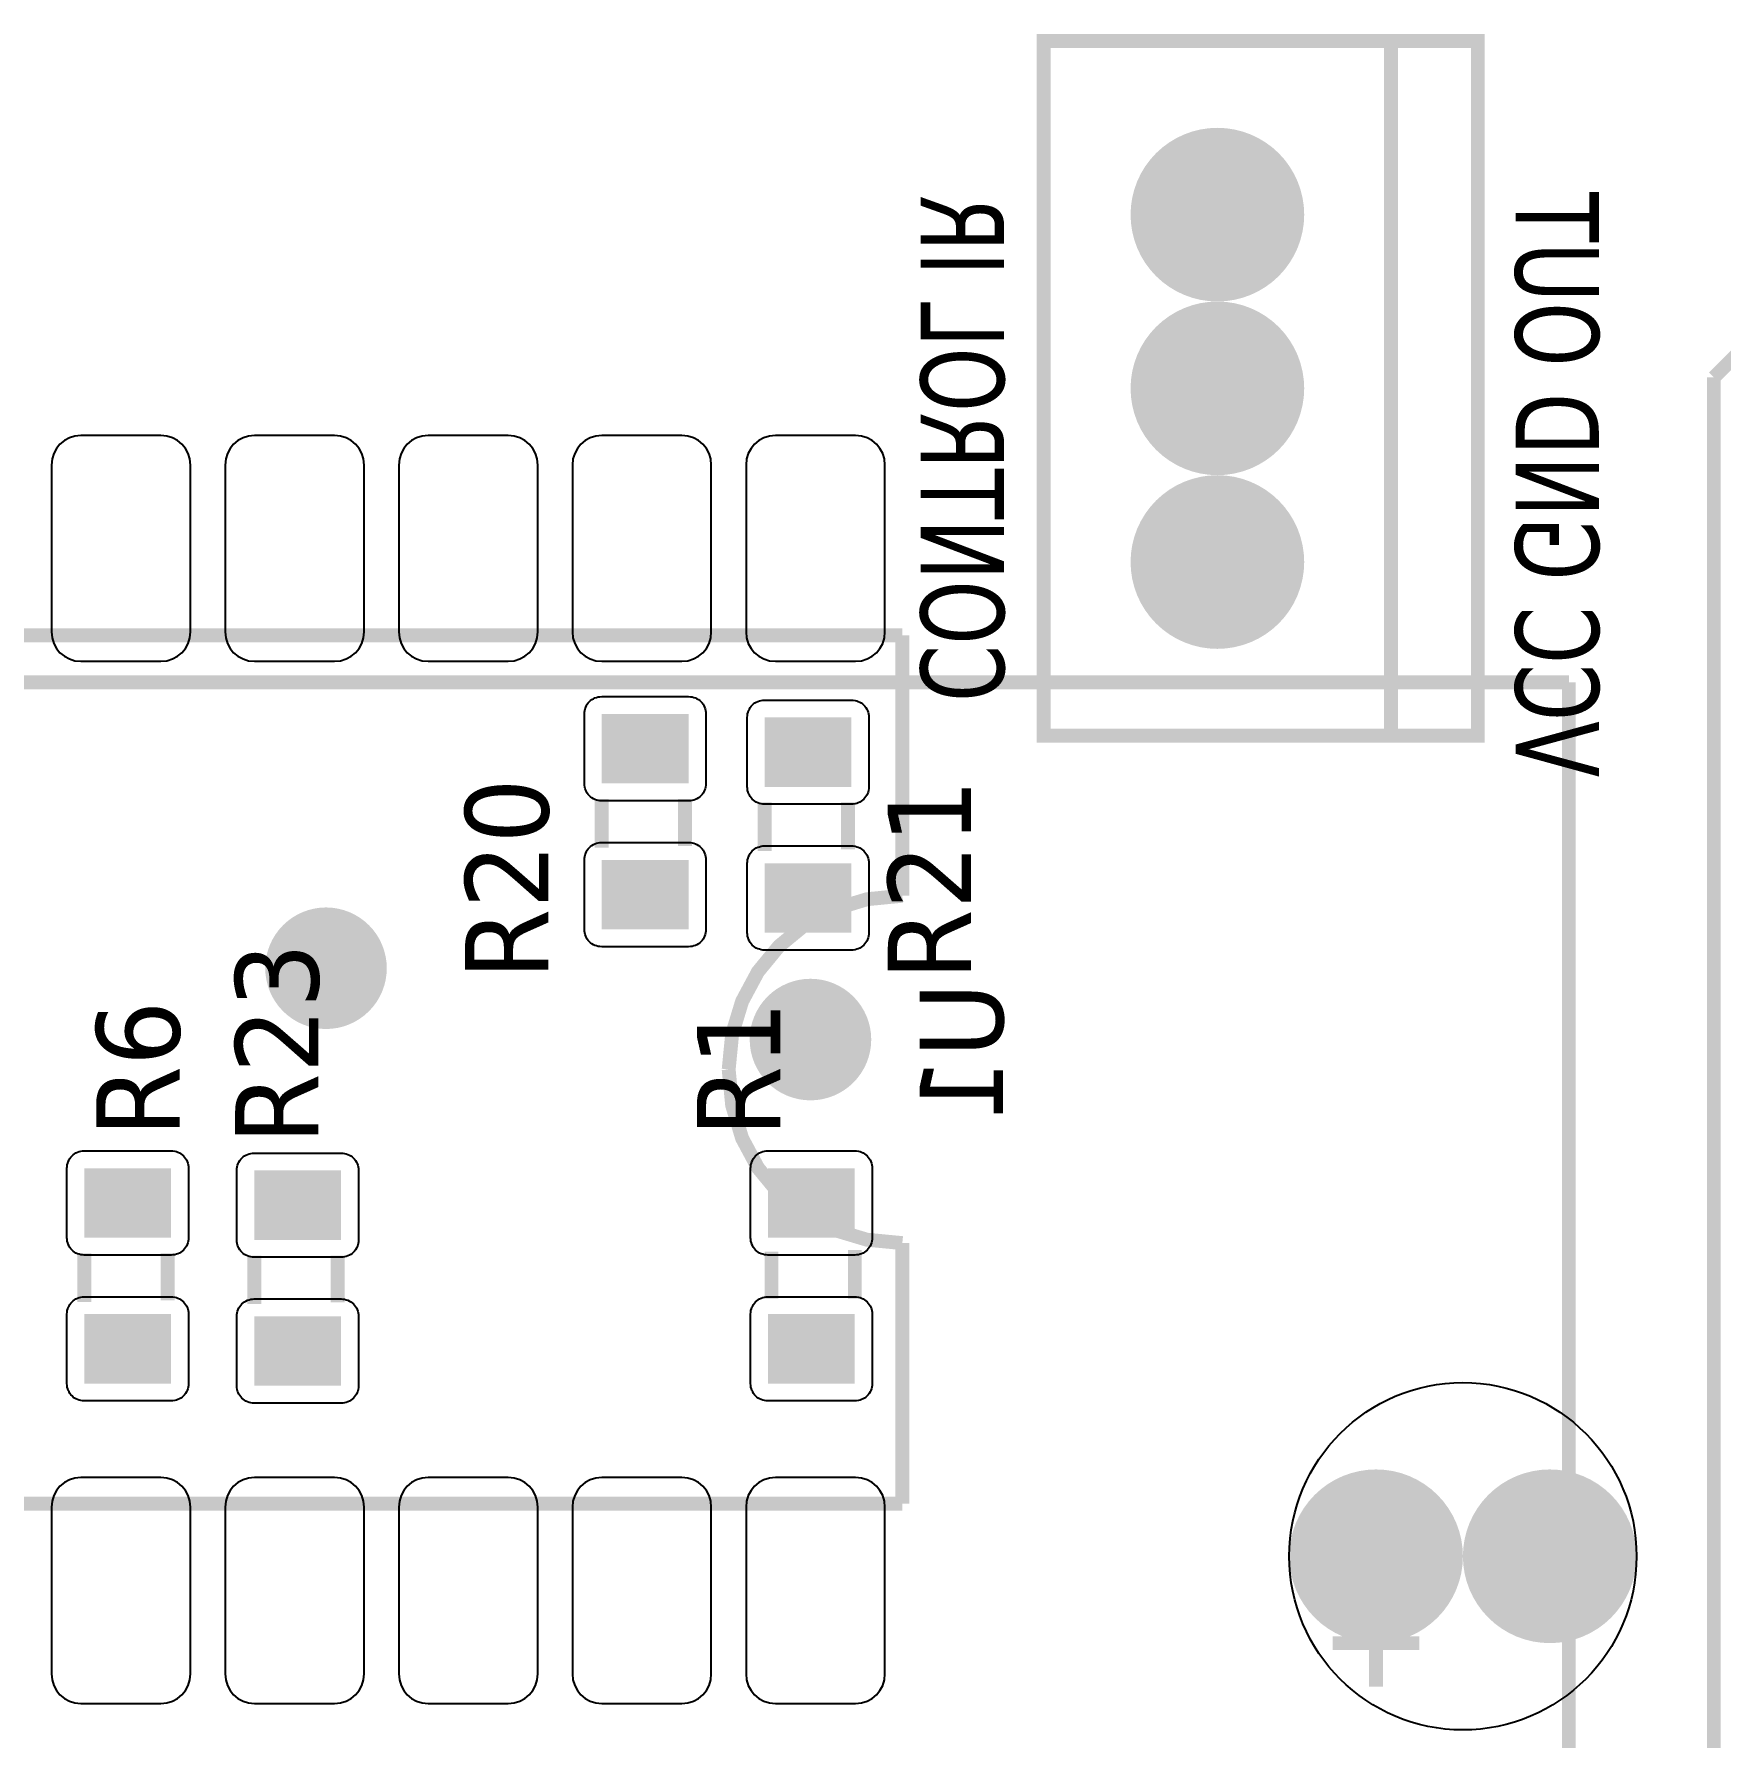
# Model space of a CAD drawing. Header units: millimetres. Extents: x 123.5 to 144.3, y 105.4 to 121.6.
# Drawn here: x 134.498 to 135.955, y 113.241 to 114.713 of the extents above; entities that cross this region are included whole.
import ezdxf

# ---------------------------------------------------------------- set-up
doc = ezdxf.new("R2010")
doc.units = ezdxf.units.MM
doc.layers.add('DESC', color=250, linetype='Continuous')
doc.styles.get("Standard").update_dxf_attribs({"font": 'tahoma.ttf'})

# ---------------------------------------------------------------- blocks, each defined once
blk = doc.blocks.new('RPAD')
blk.add_trace([(-0.5, -0.5), (-0.5, 0.5), (0.5, -0.5), (0.5, 0.5)])
blk = doc.blocks.new('EPAD')
at = {"const_width": 0.5}
blk.add_lwpolyline([(-0.25, 0, 1), (0.25, 0, 1)], format="xyb", close=True, dxfattribs=at)
blk = doc.blocks.new('board')
at = {"const_width": 0.008}
for points in [[(151.61794, 114.14973), (151.86794, 114.14973), (151.86794, 114.54973), (151.61794, 114.54973), (151.61794, 114.14973)], [(151.61794, 114.14973), (151.86794, 114.14973), (151.86794, 114.54973), (151.61794, 114.54973), (151.61794, 114.14973)], [(151.61794, 114.14973), (151.86794, 114.14973), (151.86794, 114.54973), (151.61794, 114.54973), (151.61794, 114.14973)], [(151.81794, 114.14973), (151.81794, 114.54973)], [(151.81794, 114.14973), (151.81794, 114.54973)], [(151.81794, 114.14973), (151.81794, 114.54973)], [(152.00382, 114.35601), (152.04477, 114.39695)], [(152.00382, 114.35601), (152.04477, 114.39695)], [(152.00382, 114.35601), (152.04477, 114.39695)], [(152.00382, 112.92294), (152.00382, 114.35601)], [(152.00382, 112.92294), (152.00382, 114.35601)], [(152.00382, 112.92294), (152.00382, 114.35601)], [(151.5365, 114.20758), (149.5365, 114.20758)], [(151.5365, 114.20758), (149.5365, 114.20758)], [(151.5365, 114.20758), (149.5365, 114.20758)], [(151.5365, 114.05758), (151.5365, 114.20758)], [(151.5365, 114.05758), (151.5365, 114.20758)], [(151.5365, 114.05758), (151.5365, 114.20758)], [(148.92822, 114.18042), (151.92035, 114.18042)], [(148.92822, 114.18042), (151.92035, 114.18042)], [(148.92822, 114.18042), (151.92035, 114.18042)], [(151.92035, 114.18042), (151.92035, 113.1568)], [(151.92035, 114.18042), (151.92035, 113.1568)], [(151.92035, 114.18042), (151.92035, 113.1568)], [(151.3634, 114.11322), (151.3634, 114.08522)], [(151.3634, 114.11322), (151.3634, 114.08522)], [(151.3634, 114.11322), (151.3634, 114.08522)], [(151.4114, 114.11322), (151.4114, 114.08622)], [(151.4114, 114.11322), (151.4114, 114.08622)], [(151.4114, 114.11322), (151.4114, 114.08622)], [(151.45721, 114.11128), (151.45721, 114.08328)], [(151.45721, 114.11128), (151.45721, 114.08328)], [(151.45721, 114.11128), (151.45721, 114.08328)], [(151.50521, 114.11128), (151.50521, 114.08428)], [(151.50521, 114.11128), (151.50521, 114.08428)], [(151.50521, 114.11128), (151.50521, 114.08428)], [(151.4365, 113.95758), (151.4385, 113.97796), (151.44425, 113.99683), (151.45337, 114.01383), (151.4655, 114.02858), (151.48025, 114.04071), (151.49725, 114.04983), (151.51612, 114.05558), (151.5365, 114.05758)], [(151.4365, 113.95758), (151.4385, 113.97796), (151.44425, 113.99683), (151.45337, 114.01383), (151.4655, 114.02858), (151.48025, 114.04071), (151.49725, 114.04983), (151.51612, 114.05558), (151.5365, 114.05758)], [(151.4365, 113.95758), (151.4385, 113.97796), (151.44425, 113.99683), (151.45337, 114.01383), (151.4655, 114.02858), (151.48025, 114.04071), (151.49725, 114.04983), (151.51612, 114.05558), (151.5365, 114.05758)], [(151.4365, 113.95758), (151.4385, 113.93692), (151.44425, 113.91791), (151.45337, 113.90089), (151.4655, 113.88621), (151.48025, 113.8742), (151.49725, 113.86519), (151.51612, 113.85954), (151.5365, 113.85758)], [(151.4365, 113.95758), (151.4385, 113.93692), (151.44425, 113.91791), (151.45337, 113.90089), (151.4655, 113.88621), (151.48025, 113.8742), (151.49725, 113.86519), (151.51612, 113.85954), (151.5365, 113.85758)], [(151.4365, 113.95758), (151.4385, 113.93692), (151.44425, 113.91791), (151.45337, 113.90089), (151.4655, 113.88621), (151.48025, 113.8742), (151.49725, 113.86519), (151.51612, 113.85954), (151.5365, 113.85758)], [(151.50914, 113.82569), (151.50914, 113.85369)], [(151.50914, 113.82569), (151.50914, 113.85369)], [(151.50914, 113.82569), (151.50914, 113.85369)], [(151.5365, 113.70758), (151.5365, 113.85758)], [(151.5365, 113.70758), (151.5365, 113.85758)], [(151.5365, 113.70758), (151.5365, 113.85758)], [(151.06543, 113.85169), (151.06543, 113.82369)], [(151.06543, 113.85169), (151.06543, 113.82369)], [(151.06543, 113.85169), (151.06543, 113.82369)], [(151.11343, 113.85169), (151.11343, 113.82469)], [(151.11343, 113.85169), (151.11343, 113.82469)], [(151.11343, 113.85169), (151.11343, 113.82469)], [(151.16328, 113.85043), (151.16328, 113.82243)], [(151.16328, 113.85043), (151.16328, 113.82243)], [(151.16328, 113.85043), (151.16328, 113.82243)], [(151.21128, 113.85043), (151.21128, 113.82343)], [(151.21128, 113.85043), (151.21128, 113.82343)], [(151.21128, 113.85043), (151.21128, 113.82343)], [(151.46114, 113.82569), (151.46114, 113.85269)], [(151.46114, 113.82569), (151.46114, 113.85269)], [(151.46114, 113.82569), (151.46114, 113.85269)], [(151.5365, 113.70758), (149.5365, 113.70758)], [(151.5365, 113.70758), (149.5365, 113.70758)], [(151.5365, 113.70758), (149.5365, 113.70758)], [(151.80933, 113.60227), (151.80933, 113.65227)], [(151.80933, 113.60227), (151.80933, 113.65227)], [(151.80933, 113.60227), (151.80933, 113.65227)], [(151.78433, 113.62727), (151.83433, 113.62727)], [(151.78433, 113.62727), (151.83433, 113.62727)], [(151.78433, 113.62727), (151.83433, 113.62727)]]:
    blk.add_lwpolyline(points, dxfattribs=at)
for points in [[(151.0635, 114.19258), (151.1095, 114.19258), (151.11297, 114.19292), (151.11619, 114.1939), (151.11908, 114.19544), (151.12158, 114.1975), (151.12364, 114.2), (151.12519, 114.20289), (151.12616, 114.20611), (151.1265, 114.20958), (151.1265, 114.30558), (151.12616, 114.30906), (151.12519, 114.31227), (151.12364, 114.31517), (151.12158, 114.31767), (151.11908, 114.31973), (151.11619, 114.32127), (151.11297, 114.32225), (151.1095, 114.32258), (151.0635, 114.32258), (151.06002, 114.32225), (151.05681, 114.32127), (151.05392, 114.31973), (151.05141, 114.31767), (151.04936, 114.31517), (151.04781, 114.31227), (151.04684, 114.30906), (151.0465, 114.30558), (151.0465, 114.20958), (151.04684, 114.20611), (151.04781, 114.20289), (151.04936, 114.2), (151.05141, 114.1975), (151.05392, 114.19544), (151.05681, 114.1939), (151.06002, 114.19292), (151.0635, 114.19258)], [(151.1635, 114.19258), (151.2095, 114.19258), (151.21297, 114.19292), (151.21619, 114.1939), (151.21908, 114.19544), (151.22158, 114.1975), (151.22364, 114.2), (151.22519, 114.20289), (151.22616, 114.20611), (151.2265, 114.20958), (151.2265, 114.30558), (151.22616, 114.30906), (151.22519, 114.31227), (151.22364, 114.31517), (151.22158, 114.31767), (151.21908, 114.31973), (151.21619, 114.32127), (151.21297, 114.32225), (151.2095, 114.32258), (151.1635, 114.32258), (151.16002, 114.32225), (151.15681, 114.32127), (151.15392, 114.31973), (151.15141, 114.31767), (151.14936, 114.31517), (151.14781, 114.31227), (151.14684, 114.30906), (151.1465, 114.30558), (151.1465, 114.20958), (151.14684, 114.20611), (151.14781, 114.20289), (151.14936, 114.2), (151.15141, 114.1975), (151.15392, 114.19544), (151.15681, 114.1939), (151.16002, 114.19292), (151.1635, 114.19258)], [(151.2635, 114.19258), (151.3095, 114.19258), (151.31297, 114.19292), (151.31619, 114.1939), (151.31908, 114.19544), (151.32158, 114.1975), (151.32364, 114.2), (151.32519, 114.20289), (151.32616, 114.20611), (151.3265, 114.20958), (151.3265, 114.30558), (151.32616, 114.30906), (151.32519, 114.31227), (151.32364, 114.31517), (151.32158, 114.31767), (151.31908, 114.31973), (151.31619, 114.32127), (151.31297, 114.32225), (151.3095, 114.32258), (151.2635, 114.32258), (151.26002, 114.32225), (151.25681, 114.32127), (151.25392, 114.31973), (151.25141, 114.31767), (151.24936, 114.31517), (151.24781, 114.31227), (151.24684, 114.30906), (151.2465, 114.30558), (151.2465, 114.20958), (151.24684, 114.20611), (151.24781, 114.20289), (151.24936, 114.2), (151.25141, 114.1975), (151.25392, 114.19544), (151.25681, 114.1939), (151.26002, 114.19292), (151.2635, 114.19258)], [(151.3635, 114.19258), (151.4095, 114.19258), (151.41297, 114.19292), (151.41619, 114.1939), (151.41908, 114.19544), (151.42158, 114.1975), (151.42364, 114.2), (151.42519, 114.20289), (151.42616, 114.20611), (151.4265, 114.20958), (151.4265, 114.30558), (151.42616, 114.30906), (151.42519, 114.31227), (151.42364, 114.31517), (151.42158, 114.31767), (151.41908, 114.31973), (151.41619, 114.32127), (151.41297, 114.32225), (151.4095, 114.32258), (151.3635, 114.32258), (151.36002, 114.32225), (151.35681, 114.32127), (151.35392, 114.31973), (151.35141, 114.31767), (151.34936, 114.31517), (151.34781, 114.31227), (151.34684, 114.30906), (151.3465, 114.30558), (151.3465, 114.20958), (151.34684, 114.20611), (151.34781, 114.20289), (151.34936, 114.2), (151.35141, 114.1975), (151.35392, 114.19544), (151.35681, 114.1939), (151.36002, 114.19292), (151.3635, 114.19258)], [(151.4635, 114.19258), (151.5095, 114.19258), (151.51297, 114.19292), (151.51619, 114.1939), (151.51908, 114.19544), (151.52158, 114.1975), (151.52364, 114.2), (151.52519, 114.20289), (151.52616, 114.20611), (151.5265, 114.20958), (151.5265, 114.30558), (151.52616, 114.30906), (151.52519, 114.31227), (151.52364, 114.31517), (151.52158, 114.31767), (151.51908, 114.31973), (151.51619, 114.32127), (151.51297, 114.32225), (151.5095, 114.32258), (151.4635, 114.32258), (151.46002, 114.32225), (151.45681, 114.32127), (151.45392, 114.31973), (151.45141, 114.31767), (151.44936, 114.31517), (151.44781, 114.31227), (151.44684, 114.30906), (151.4465, 114.30558), (151.4465, 114.20958), (151.44684, 114.20611), (151.44781, 114.20289), (151.44936, 114.2), (151.45141, 114.1975), (151.45392, 114.19544), (151.45681, 114.1939), (151.46002, 114.19292), (151.4635, 114.19258)], [(151.4234, 114.16222), (151.4234, 114.12222), (151.42335, 114.12118), (151.4232, 114.12018), (151.42296, 114.11921), (151.42263, 114.11829), (151.42222, 114.11741), (151.42172, 114.11659), (151.42115, 114.11582), (151.42051, 114.11511), (151.41981, 114.11447), (151.41904, 114.1139), (151.41821, 114.11341), (151.41734, 114.11299), (151.41641, 114.11266), (151.41545, 114.11242), (151.41444, 114.11227), (151.4134, 114.11222), (151.3634, 114.11222), (151.36236, 114.11227), (151.36136, 114.11242), (151.36039, 114.11266), (151.35947, 114.11299), (151.35859, 114.11341), (151.35777, 114.1139), (151.357, 114.11447), (151.35629, 114.11511), (151.35565, 114.11582), (151.35508, 114.11659), (151.35459, 114.11741), (151.35417, 114.11829), (151.35384, 114.11921), (151.3536, 114.12018), (151.35345, 114.12118), (151.3534, 114.12222), (151.3534, 114.16222), (151.35345, 114.16326), (151.3536, 114.16427), (151.35384, 114.16523), (151.35417, 114.16616), (151.35459, 114.16703), (151.35508, 114.16786), (151.35565, 114.16863), (151.35629, 114.16933), (151.357, 114.16997), (151.35777, 114.17054), (151.35859, 114.17104), (151.35947, 114.17145), (151.36039, 114.17178), (151.36136, 114.17202), (151.36236, 114.17217), (151.3634, 114.17222), (151.4134, 114.17222), (151.41444, 114.17217), (151.41545, 114.17202), (151.41641, 114.17178), (151.41734, 114.17145), (151.41821, 114.17104), (151.41904, 114.17054), (151.41981, 114.16997), (151.42051, 114.16933), (151.42115, 114.16863), (151.42172, 114.16786), (151.42222, 114.16703), (151.42263, 114.16616), (151.42296, 114.16523), (151.4232, 114.16427), (151.42335, 114.16326), (151.4234, 114.16222)], [(151.51721, 114.16028), (151.51721, 114.12028), (151.51716, 114.11925), (151.51702, 114.11824), (151.51677, 114.11727), (151.51644, 114.11635), (151.51603, 114.11547), (151.51553, 114.11465), (151.51496, 114.11388), (151.51432, 114.11318), (151.51362, 114.11254), (151.51285, 114.11197), (151.51203, 114.11147), (151.51115, 114.11106), (151.51023, 114.11073), (151.50926, 114.11048), (151.50825, 114.11034), (151.50721, 114.11028), (151.45721, 114.11028), (151.45617, 114.11034), (151.45517, 114.11048), (151.4542, 114.11073), (151.45328, 114.11106), (151.4524, 114.11147), (151.45158, 114.11197), (151.45081, 114.11254), (151.4501, 114.11318), (151.44946, 114.11388), (151.4489, 114.11465), (151.4484, 114.11547), (151.44799, 114.11635), (151.44766, 114.11727), (151.44741, 114.11824), (151.44726, 114.11925), (151.44721, 114.12028), (151.44721, 114.16028), (151.44726, 114.16132), (151.44741, 114.16233), (151.44766, 114.1633), (151.44799, 114.16422), (151.4484, 114.1651), (151.4489, 114.16592), (151.44946, 114.16669), (151.4501, 114.16739), (151.45081, 114.16803), (151.45158, 114.1686), (151.4524, 114.1691), (151.45328, 114.16951), (151.4542, 114.16984), (151.45517, 114.17009), (151.45617, 114.17023), (151.45721, 114.17028), (151.50721, 114.17028), (151.50825, 114.17023), (151.50926, 114.17009), (151.51023, 114.16984), (151.51115, 114.16951), (151.51203, 114.1691), (151.51285, 114.1686), (151.51362, 114.16803), (151.51432, 114.16739), (151.51496, 114.16669), (151.51553, 114.16592), (151.51603, 114.1651), (151.51644, 114.16422), (151.51677, 114.1633), (151.51702, 114.16233), (151.51716, 114.16132), (151.51721, 114.16028)], [(151.4234, 114.07822), (151.4234, 114.03822), (151.42335, 114.03718), (151.4232, 114.03618), (151.42296, 114.03521), (151.42263, 114.03429), (151.42222, 114.03341), (151.42172, 114.03259), (151.42115, 114.03182), (151.42051, 114.03111), (151.41981, 114.03047), (151.41904, 114.0299), (151.41821, 114.02941), (151.41734, 114.02899), (151.41641, 114.02866), (151.41545, 114.02842), (151.41444, 114.02827), (151.4134, 114.02822), (151.3634, 114.02822), (151.36236, 114.02827), (151.36136, 114.02842), (151.36039, 114.02866), (151.35947, 114.02899), (151.35859, 114.02941), (151.35777, 114.0299), (151.357, 114.03047), (151.35629, 114.03111), (151.35565, 114.03182), (151.35508, 114.03259), (151.35459, 114.03341), (151.35417, 114.03429), (151.35384, 114.03521), (151.3536, 114.03618), (151.35345, 114.03718), (151.3534, 114.03822), (151.3534, 114.07822), (151.35345, 114.07926), (151.3536, 114.08027), (151.35384, 114.08123), (151.35417, 114.08216), (151.35459, 114.08303), (151.35508, 114.08386), (151.35565, 114.08463), (151.35629, 114.08533), (151.357, 114.08597), (151.35777, 114.08654), (151.35859, 114.08704), (151.35947, 114.08745), (151.36039, 114.08778), (151.36136, 114.08802), (151.36236, 114.08817), (151.3634, 114.08822), (151.4134, 114.08822), (151.41444, 114.08817), (151.41545, 114.08802), (151.41641, 114.08778), (151.41734, 114.08745), (151.41821, 114.08704), (151.41904, 114.08654), (151.41981, 114.08597), (151.42051, 114.08533), (151.42115, 114.08463), (151.42172, 114.08386), (151.42222, 114.08303), (151.42263, 114.08216), (151.42296, 114.08123), (151.4232, 114.08027), (151.42335, 114.07926), (151.4234, 114.07822)], [(151.51721, 114.07628), (151.51721, 114.03628), (151.51716, 114.03525), (151.51702, 114.03424), (151.51677, 114.03327), (151.51644, 114.03235), (151.51603, 114.03147), (151.51553, 114.03065), (151.51496, 114.02988), (151.51432, 114.02918), (151.51362, 114.02854), (151.51285, 114.02797), (151.51203, 114.02747), (151.51115, 114.02706), (151.51023, 114.02673), (151.50926, 114.02648), (151.50825, 114.02634), (151.50721, 114.02628), (151.45721, 114.02628), (151.45617, 114.02634), (151.45517, 114.02648), (151.4542, 114.02673), (151.45328, 114.02706), (151.4524, 114.02747), (151.45158, 114.02797), (151.45081, 114.02854), (151.4501, 114.02918), (151.44946, 114.02988), (151.4489, 114.03065), (151.4484, 114.03147), (151.44799, 114.03235), (151.44766, 114.03327), (151.44741, 114.03424), (151.44726, 114.03525), (151.44721, 114.03628), (151.44721, 114.07628), (151.44726, 114.07732), (151.44741, 114.07833), (151.44766, 114.0793), (151.44799, 114.08022), (151.4484, 114.0811), (151.4489, 114.08192), (151.44946, 114.08269), (151.4501, 114.08339), (151.45081, 114.08403), (151.45158, 114.0846), (151.4524, 114.0851), (151.45328, 114.08551), (151.4542, 114.08584), (151.45517, 114.08609), (151.45617, 114.08623), (151.45721, 114.08628), (151.50721, 114.08628), (151.50825, 114.08623), (151.50926, 114.08609), (151.51023, 114.08584), (151.51115, 114.08551), (151.51203, 114.0851), (151.51285, 114.0846), (151.51362, 114.08403), (151.51432, 114.08339), (151.51496, 114.08269), (151.51553, 114.08192), (151.51603, 114.0811), (151.51644, 114.08022), (151.51677, 114.0793), (151.51702, 114.07833), (151.51716, 114.07732), (151.51721, 114.07628)], [(151.12543, 113.90069), (151.12543, 113.86069), (151.12538, 113.85965), (151.12524, 113.85864), (151.12499, 113.85768), (151.12466, 113.85675), (151.12425, 113.85587), (151.12375, 113.85505), (151.12318, 113.85428), (151.12254, 113.85358), (151.12184, 113.85294), (151.12107, 113.85237), (151.12025, 113.85187), (151.11937, 113.85146), (151.11845, 113.85113), (151.11748, 113.85089), (151.11647, 113.85074), (151.11543, 113.85069), (151.06543, 113.85069), (151.0644, 113.85074), (151.06339, 113.85089), (151.06242, 113.85113), (151.0615, 113.85146), (151.06062, 113.85187), (151.0598, 113.85237), (151.05903, 113.85294), (151.05833, 113.85358), (151.05768, 113.85428), (151.05712, 113.85505), (151.05662, 113.85587), (151.05621, 113.85675), (151.05588, 113.85768), (151.05563, 113.85864), (151.05548, 113.85965), (151.05543, 113.86069), (151.05543, 113.90069), (151.05548, 113.90173), (151.05563, 113.90273), (151.05588, 113.9037), (151.05621, 113.90462), (151.05662, 113.9055), (151.05712, 113.90632), (151.05768, 113.90709), (151.05833, 113.9078), (151.05903, 113.90844), (151.0598, 113.90901), (151.06062, 113.9095), (151.0615, 113.90991), (151.06242, 113.91025), (151.06339, 113.91049), (151.0644, 113.91064), (151.06543, 113.91069), (151.11543, 113.91069), (151.11647, 113.91064), (151.11748, 113.91049), (151.11845, 113.91025), (151.11937, 113.90991), (151.12025, 113.9095), (151.12107, 113.90901), (151.12184, 113.90844), (151.12254, 113.9078), (151.12318, 113.90709), (151.12375, 113.90632), (151.12425, 113.9055), (151.12466, 113.90462), (151.12499, 113.9037), (151.12524, 113.90273), (151.12538, 113.90173), (151.12543, 113.90069)], [(151.22328, 113.89943), (151.22328, 113.85943), (151.22323, 113.85839), (151.22309, 113.85738), (151.22284, 113.85642), (151.22251, 113.85549), (151.2221, 113.85461), (151.2216, 113.85379), (151.22103, 113.85302), (151.22039, 113.85232), (151.21969, 113.85168), (151.21892, 113.85111), (151.2181, 113.85061), (151.21722, 113.8502), (151.2163, 113.84987), (151.21533, 113.84963), (151.21432, 113.84948), (151.21328, 113.84943), (151.16328, 113.84943), (151.16225, 113.84948), (151.16124, 113.84963), (151.16027, 113.84987), (151.15935, 113.8502), (151.15847, 113.85061), (151.15765, 113.85111), (151.15688, 113.85168), (151.15618, 113.85232), (151.15554, 113.85302), (151.15497, 113.85379), (151.15447, 113.85461), (151.15406, 113.85549), (151.15373, 113.85642), (151.15348, 113.85738), (151.15334, 113.85839), (151.15328, 113.85943), (151.15328, 113.89943), (151.15334, 113.90047), (151.15348, 113.90147), (151.15373, 113.90244), (151.15406, 113.90336), (151.15447, 113.90424), (151.15497, 113.90506), (151.15554, 113.90583), (151.15618, 113.90654), (151.15688, 113.90718), (151.15765, 113.90775), (151.15847, 113.90824), (151.15935, 113.90866), (151.16027, 113.90899), (151.16124, 113.90923), (151.16225, 113.90938), (151.16328, 113.90943), (151.21328, 113.90943), (151.21432, 113.90938), (151.21533, 113.90923), (151.2163, 113.90899), (151.21722, 113.90866), (151.2181, 113.90824), (151.21892, 113.90775), (151.21969, 113.90718), (151.22039, 113.90654), (151.22103, 113.90583), (151.2216, 113.90506), (151.2221, 113.90424), (151.22251, 113.90336), (151.22284, 113.90244), (151.22309, 113.90147), (151.22323, 113.90047), (151.22328, 113.89943)], [(151.44914, 113.86069), (151.44914, 113.90069), (151.44919, 113.90173), (151.44933, 113.90273), (151.44958, 113.9037), (151.44991, 113.90462), (151.45032, 113.9055), (151.45082, 113.90632), (151.45139, 113.90709), (151.45203, 113.9078), (151.45273, 113.90844), (151.4535, 113.90901), (151.45432, 113.9095), (151.4552, 113.90991), (151.45612, 113.91025), (151.45709, 113.91049), (151.4581, 113.91064), (151.45914, 113.91069), (151.50914, 113.91069), (151.51017, 113.91064), (151.51118, 113.91049), (151.51215, 113.91025), (151.51307, 113.90991), (151.51395, 113.9095), (151.51477, 113.90901), (151.51554, 113.90844), (151.51624, 113.9078), (151.51688, 113.90709), (151.51745, 113.90632), (151.51795, 113.9055), (151.51836, 113.90462), (151.51869, 113.9037), (151.51894, 113.90273), (151.51908, 113.90173), (151.51914, 113.90069), (151.51914, 113.86069), (151.51908, 113.85965), (151.51894, 113.85864), (151.51869, 113.85768), (151.51836, 113.85675), (151.51795, 113.85587), (151.51745, 113.85505), (151.51688, 113.85428), (151.51624, 113.85358), (151.51554, 113.85294), (151.51477, 113.85237), (151.51395, 113.85187), (151.51307, 113.85146), (151.51215, 113.85113), (151.51118, 113.85089), (151.51017, 113.85074), (151.50914, 113.85069), (151.45914, 113.85069), (151.4581, 113.85074), (151.45709, 113.85089), (151.45612, 113.85113), (151.4552, 113.85146), (151.45432, 113.85187), (151.4535, 113.85237), (151.45273, 113.85294), (151.45203, 113.85358), (151.45139, 113.85428), (151.45082, 113.85505), (151.45032, 113.85587), (151.44991, 113.85675), (151.44958, 113.85768), (151.44933, 113.85864), (151.44919, 113.85965), (151.44914, 113.86069)], [(151.12543, 113.81669), (151.12543, 113.77669), (151.12538, 113.77565), (151.12524, 113.77464), (151.12499, 113.77368), (151.12466, 113.77275), (151.12425, 113.77187), (151.12375, 113.77105), (151.12318, 113.77028), (151.12254, 113.76958), (151.12184, 113.76894), (151.12107, 113.76837), (151.12025, 113.76787), (151.11937, 113.76746), (151.11845, 113.76713), (151.11748, 113.76689), (151.11647, 113.76674), (151.11543, 113.76669), (151.06543, 113.76669), (151.0644, 113.76674), (151.06339, 113.76689), (151.06242, 113.76713), (151.0615, 113.76746), (151.06062, 113.76787), (151.0598, 113.76837), (151.05903, 113.76894), (151.05833, 113.76958), (151.05768, 113.77028), (151.05712, 113.77105), (151.05662, 113.77187), (151.05621, 113.77275), (151.05588, 113.77368), (151.05563, 113.77464), (151.05548, 113.77565), (151.05543, 113.77669), (151.05543, 113.81669), (151.05548, 113.81773), (151.05563, 113.81873), (151.05588, 113.8197), (151.05621, 113.82062), (151.05662, 113.8215), (151.05712, 113.82232), (151.05768, 113.82309), (151.05833, 113.8238), (151.05903, 113.82444), (151.0598, 113.82501), (151.06062, 113.8255), (151.0615, 113.82591), (151.06242, 113.82625), (151.06339, 113.82649), (151.0644, 113.82664), (151.06543, 113.82669), (151.11543, 113.82669), (151.11647, 113.82664), (151.11748, 113.82649), (151.11845, 113.82625), (151.11937, 113.82591), (151.12025, 113.8255), (151.12107, 113.82501), (151.12184, 113.82444), (151.12254, 113.8238), (151.12318, 113.82309), (151.12375, 113.82232), (151.12425, 113.8215), (151.12466, 113.82062), (151.12499, 113.8197), (151.12524, 113.81873), (151.12538, 113.81773), (151.12543, 113.81669)], [(151.22328, 113.81543), (151.22328, 113.77543), (151.22323, 113.77439), (151.22309, 113.77338), (151.22284, 113.77242), (151.22251, 113.77149), (151.2221, 113.77061), (151.2216, 113.76979), (151.22103, 113.76902), (151.22039, 113.76832), (151.21969, 113.76768), (151.21892, 113.76711), (151.2181, 113.76661), (151.21722, 113.7662), (151.2163, 113.76587), (151.21533, 113.76563), (151.21432, 113.76548), (151.21328, 113.76543), (151.16328, 113.76543), (151.16225, 113.76548), (151.16124, 113.76563), (151.16027, 113.76587), (151.15935, 113.7662), (151.15847, 113.76661), (151.15765, 113.76711), (151.15688, 113.76768), (151.15618, 113.76832), (151.15554, 113.76902), (151.15497, 113.76979), (151.15447, 113.77061), (151.15406, 113.77149), (151.15373, 113.77242), (151.15348, 113.77338), (151.15334, 113.77439), (151.15328, 113.77543), (151.15328, 113.81543), (151.15334, 113.81647), (151.15348, 113.81747), (151.15373, 113.81844), (151.15406, 113.81936), (151.15447, 113.82024), (151.15497, 113.82106), (151.15554, 113.82183), (151.15618, 113.82254), (151.15688, 113.82318), (151.15765, 113.82375), (151.15847, 113.82424), (151.15935, 113.82466), (151.16027, 113.82499), (151.16124, 113.82523), (151.16225, 113.82538), (151.16328, 113.82543), (151.21328, 113.82543), (151.21432, 113.82538), (151.21533, 113.82523), (151.2163, 113.82499), (151.21722, 113.82466), (151.2181, 113.82424), (151.21892, 113.82375), (151.21969, 113.82318), (151.22039, 113.82254), (151.22103, 113.82183), (151.2216, 113.82106), (151.2221, 113.82024), (151.22251, 113.81936), (151.22284, 113.81844), (151.22309, 113.81747), (151.22323, 113.81647), (151.22328, 113.81543)], [(151.44914, 113.77669), (151.44914, 113.81669), (151.44919, 113.81773), (151.44933, 113.81873), (151.44958, 113.8197), (151.44991, 113.82062), (151.45032, 113.8215), (151.45082, 113.82232), (151.45139, 113.82309), (151.45203, 113.8238), (151.45273, 113.82444), (151.4535, 113.82501), (151.45432, 113.8255), (151.4552, 113.82591), (151.45612, 113.82625), (151.45709, 113.82649), (151.4581, 113.82664), (151.45914, 113.82669), (151.50914, 113.82669), (151.51017, 113.82664), (151.51118, 113.82649), (151.51215, 113.82625), (151.51307, 113.82591), (151.51395, 113.8255), (151.51477, 113.82501), (151.51554, 113.82444), (151.51624, 113.8238), (151.51688, 113.82309), (151.51745, 113.82232), (151.51795, 113.8215), (151.51836, 113.82062), (151.51869, 113.8197), (151.51894, 113.81873), (151.51908, 113.81773), (151.51914, 113.81669), (151.51914, 113.77669), (151.51908, 113.77565), (151.51894, 113.77464), (151.51869, 113.77368), (151.51836, 113.77275), (151.51795, 113.77187), (151.51745, 113.77105), (151.51688, 113.77028), (151.51624, 113.76958), (151.51554, 113.76894), (151.51477, 113.76837), (151.51395, 113.76787), (151.51307, 113.76746), (151.51215, 113.76713), (151.51118, 113.76689), (151.51017, 113.76674), (151.50914, 113.76669), (151.45914, 113.76669), (151.4581, 113.76674), (151.45709, 113.76689), (151.45612, 113.76713), (151.4552, 113.76746), (151.45432, 113.76787), (151.4535, 113.76837), (151.45273, 113.76894), (151.45203, 113.76958), (151.45139, 113.77028), (151.45082, 113.77105), (151.45032, 113.77187), (151.44991, 113.77275), (151.44958, 113.77368), (151.44933, 113.77464), (151.44919, 113.77565), (151.44914, 113.77669)], [(151.1095, 113.72258), (151.0635, 113.72258), (151.06002, 113.72225), (151.05681, 113.72127), (151.05392, 113.71973), (151.05141, 113.71767), (151.04936, 113.71517), (151.04781, 113.71227), (151.04684, 113.70906), (151.0465, 113.70558), (151.0465, 113.60958), (151.04684, 113.60611), (151.04781, 113.60289), (151.04936, 113.6), (151.05141, 113.5975), (151.05392, 113.59544), (151.05681, 113.5939), (151.06002, 113.59292), (151.0635, 113.59258), (151.1095, 113.59258), (151.11297, 113.59292), (151.11619, 113.5939), (151.11908, 113.59544), (151.12158, 113.5975), (151.12364, 113.6), (151.12519, 113.60289), (151.12616, 113.60611), (151.1265, 113.60958), (151.1265, 113.70558), (151.12616, 113.70906), (151.12519, 113.71227), (151.12364, 113.71517), (151.12158, 113.71767), (151.11908, 113.71973), (151.11619, 113.72127), (151.11297, 113.72225), (151.1095, 113.72258)], [(151.2095, 113.72258), (151.1635, 113.72258), (151.16002, 113.72225), (151.15681, 113.72127), (151.15392, 113.71973), (151.15141, 113.71767), (151.14936, 113.71517), (151.14781, 113.71227), (151.14684, 113.70906), (151.1465, 113.70558), (151.1465, 113.60958), (151.14684, 113.60611), (151.14781, 113.60289), (151.14936, 113.6), (151.15141, 113.5975), (151.15392, 113.59544), (151.15681, 113.5939), (151.16002, 113.59292), (151.1635, 113.59258), (151.2095, 113.59258), (151.21297, 113.59292), (151.21619, 113.5939), (151.21908, 113.59544), (151.22158, 113.5975), (151.22364, 113.6), (151.22519, 113.60289), (151.22616, 113.60611), (151.2265, 113.60958), (151.2265, 113.70558), (151.22616, 113.70906), (151.22519, 113.71227), (151.22364, 113.71517), (151.22158, 113.71767), (151.21908, 113.71973), (151.21619, 113.72127), (151.21297, 113.72225), (151.2095, 113.72258)], [(151.3095, 113.72258), (151.2635, 113.72258), (151.26002, 113.72225), (151.25681, 113.72127), (151.25392, 113.71973), (151.25141, 113.71767), (151.24936, 113.71517), (151.24781, 113.71227), (151.24684, 113.70906), (151.2465, 113.70558), (151.2465, 113.60958), (151.24684, 113.60611), (151.24781, 113.60289), (151.24936, 113.6), (151.25141, 113.5975), (151.25392, 113.59544), (151.25681, 113.5939), (151.26002, 113.59292), (151.2635, 113.59258), (151.3095, 113.59258), (151.31297, 113.59292), (151.31619, 113.5939), (151.31908, 113.59544), (151.32158, 113.5975), (151.32364, 113.6), (151.32519, 113.60289), (151.32616, 113.60611), (151.3265, 113.60958), (151.3265, 113.70558), (151.32616, 113.70906), (151.32519, 113.71227), (151.32364, 113.71517), (151.32158, 113.71767), (151.31908, 113.71973), (151.31619, 113.72127), (151.31297, 113.72225), (151.3095, 113.72258)], [(151.4095, 113.72258), (151.3635, 113.72258), (151.36002, 113.72225), (151.35681, 113.72127), (151.35392, 113.71973), (151.35141, 113.71767), (151.34936, 113.71517), (151.34781, 113.71227), (151.34684, 113.70906), (151.3465, 113.70558), (151.3465, 113.60958), (151.34684, 113.60611), (151.34781, 113.60289), (151.34936, 113.6), (151.35141, 113.5975), (151.35392, 113.59544), (151.35681, 113.5939), (151.36002, 113.59292), (151.3635, 113.59258), (151.4095, 113.59258), (151.41297, 113.59292), (151.41619, 113.5939), (151.41908, 113.59544), (151.42158, 113.5975), (151.42364, 113.6), (151.42519, 113.60289), (151.42616, 113.60611), (151.4265, 113.60958), (151.4265, 113.70558), (151.42616, 113.70906), (151.42519, 113.71227), (151.42364, 113.71517), (151.42158, 113.71767), (151.41908, 113.71973), (151.41619, 113.72127), (151.41297, 113.72225), (151.4095, 113.72258)], [(151.5095, 113.72258), (151.4635, 113.72258), (151.46002, 113.72225), (151.45681, 113.72127), (151.45392, 113.71973), (151.45141, 113.71767), (151.44936, 113.71517), (151.44781, 113.71227), (151.44684, 113.70906), (151.4465, 113.70558), (151.4465, 113.60958), (151.44684, 113.60611), (151.44781, 113.60289), (151.44936, 113.6), (151.45141, 113.5975), (151.45392, 113.59544), (151.45681, 113.5939), (151.46002, 113.59292), (151.4635, 113.59258), (151.5095, 113.59258), (151.51297, 113.59292), (151.51619, 113.5939), (151.51908, 113.59544), (151.52158, 113.5975), (151.52364, 113.6), (151.52519, 113.60289), (151.52616, 113.60611), (151.5265, 113.60958), (151.5265, 113.70558), (151.52616, 113.70906), (151.52519, 113.71227), (151.52364, 113.71517), (151.52158, 113.71767), (151.51908, 113.71973), (151.51619, 113.72127), (151.51297, 113.72225), (151.5095, 113.72258)]]:
    blk.add_lwpolyline(points, close=True)
blk.add_circle((151.85933, 113.67727), 0.1)
blk.add_circle((151.85933, 113.67727), 0.1)
blk.add_circle((151.85933, 113.67727), 0.1)
for p, xscale, yscale in [((151.71794, 114.44973), 0.1, 0.1), ((151.71794, 114.34973), 0.1, 0.1), ((151.71794, 114.24973), 0.1, 0.1), ((151.20461, 114.01585), 0.07, 0.07), ((151.4836, 113.97478), 0.07, 0.07), ((151.80933, 113.67727), 0.1, 0.1), ((151.90933, 113.67727), 0.1, 0.1)]:
    blk.add_blockref('EPAD', p, dxfattribs=dict(xscale=xscale, yscale=yscale))
at = {"xscale": 0.04, "yscale": 0.05}
for p, rotation in [((151.3884, 114.14222), 270), ((151.48221, 114.14028), 270), ((151.3884, 114.05822), 270), ((151.48221, 114.05628), 270), ((151.09043, 113.88069), 270), ((151.18828, 113.87943), 270), ((151.48414, 113.88069), 90), ((151.09043, 113.79669), 270), ((151.18828, 113.79543), 270), ((151.48414, 113.79669), 90)]:
    blk.add_blockref('RPAD', p, dxfattribs=dict(at, rotation=rotation))
at = {"text_generation_flag": 2}
for s, rotation, width, p in [('CONTROL IR', 270, 0.833333, (151.5471, 114.16914)), ('CONTROL IR', 270, 0.833333, (151.5471, 114.16914)), ('CONTROL IR', 270, 0.833333, (151.5471, 114.16914)), ('VCC GND OUT', 270, 0.833333, (151.88962, 114.12584)), ('VCC GND OUT', 270, 0.833333, (151.88962, 114.12584)), ('VCC GND OUT', 270, 0.833333, (151.88962, 114.12584)), ('U1', 90, 1.041667, (151.5945, 114.00758)), ('U1', 90, 1.041667, (151.5945, 114.00758)), ('U1', 90, 1.041667, (151.5945, 114.00758))]:
    blk.add_text(s, height=0.048, rotation=rotation, dxfattribs=dict(at, width=width)).set_placement(p)
at = {"width": 1.041667}
for s, p in [('R20', (151.33266, 114.00918)), ('R20', (151.33266, 114.00918)), ('R20', (151.33266, 114.00918)), ('R21', (151.57614, 114.00887)), ('R21', (151.57614, 114.00887)), ('R21', (151.57614, 114.00887)), ('R23', (151.20028, 113.91443)), ('R23', (151.20028, 113.91443)), ('R23', (151.20028, 113.91443)), ('R6', (151.12025, 113.91861)), ('R6', (151.12025, 113.91861)), ('R6', (151.12025, 113.91861)), ('R1', (151.46619, 113.91861)), ('R1', (151.46619, 113.91861)), ('R1', (151.46619, 113.91861))]:
    blk.add_text(s, height=0.048, rotation=90, dxfattribs=at).set_placement(p)

msp = doc.modelspace()

# ---------------------------------------------------------------- block references
at = {"layer": 'DESC', "xscale": 1.5, "yscale": 1.5, "zscale": 1.5}
msp.add_blockref('board', (-92.0567, -57.1177), dxfattribs=at)

doc.saveas('drawing.dxf')
